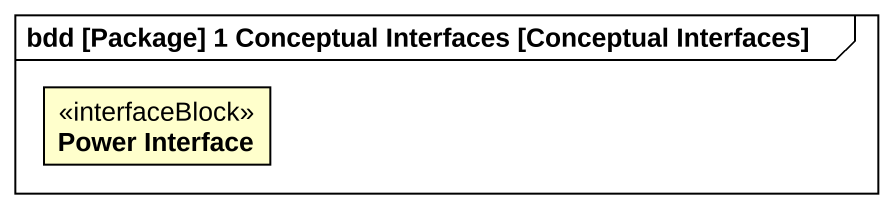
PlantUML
@startuml
mainframe bdd [Package] 1 Conceptual Interfaces [Conceptual Interfaces]
hide circle
hide empty members
class "Power Interface" as Power_Interface <<interfaceBlock>>
@enduml
